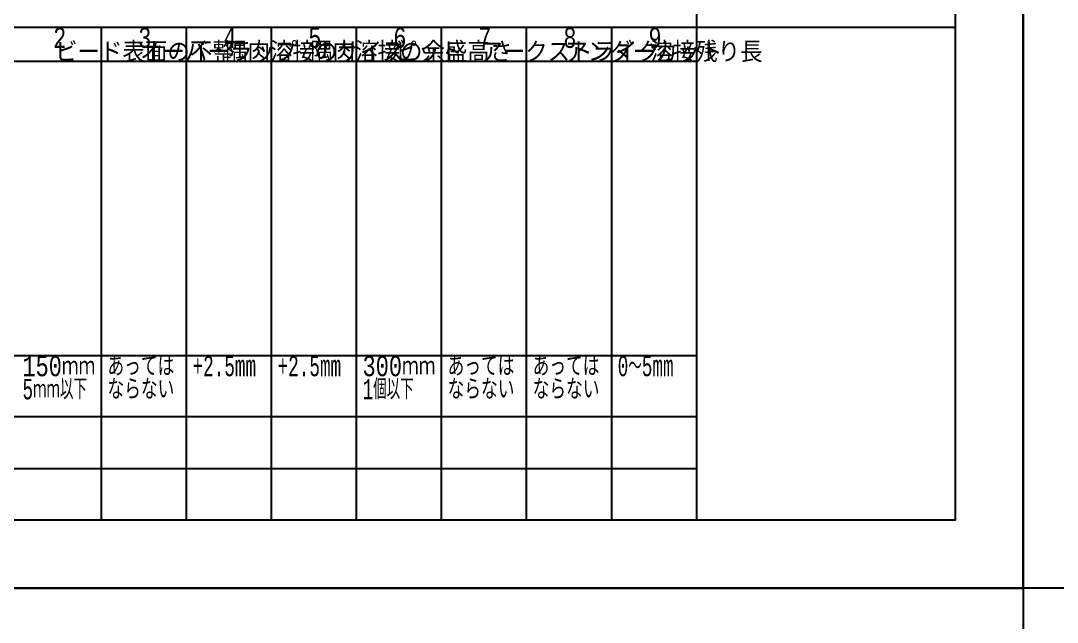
# Model space of a CAD drawing. Header units: millimetres. Extents: x 0 to 15432, y -11 to 7128.
# Drawn here: x 7525 to 8744, y 4712 to 5420 of the extents above; entities that cross this region are included whole.
import ezdxf
from ezdxf.enums import TextEntityAlignment as Align

# ---------------------------------------------------------------- set-up
doc = ezdxf.new("R2010")
doc.units = ezdxf.units.MM
doc.header["$LTSCALE"] = 5
doc.layers.get('0').update_dxf_attribs({"color": 255})
doc.layers.add('寸法', color=4, linetype='Continuous')
doc.layers.add('文字', color=7, linetype='Continuous')
doc.styles.add('DLSTANDARD1', font='monotxt.shx', dxfattribs={"width": 0.6, "bigfont": 'extfont'})
doc.styles.add('TATEGAKI', font='txt', dxfattribs={"bigfont": 'bigfont.shx'})

msp = doc.modelspace()

# ---------------------------------------------------------------- linework, layer by layer
at = {"linetype": 'Continuous', "lineweight": -3}
for p, q in [((5420, 5412), (8624, 5412)), ((5420, 5372), (8320, 5372)), ((5420, 5025.709), (8320, 5025.709)), ((5420, 4953.936), (8320, 4953.936)), ((5420, 4892.968), (8320, 4892.968))]:
    msp.add_line(p, q, dxfattribs=at)
for points in [[(5340, 7128), (8704, 7128), (8704, 4752), (5340, 4752)], [(8704, 7128), (12068, 7128), (12068, 4752), (8704, 4752)], [(5420, 7048), (8624, 7048), (8624, 4832), (5420, 4832)], [(5340, 4752), (8704, 4752), (8704, 2376), (5340, 2376)]]:
    msp.add_lwpolyline(points, close=True, dxfattribs=at)
at = {"layer": '寸法', "linetype": 'Continuous'}
for p, q in [((8320, 4832), (8320, 5452)), ((7620, 4832), (7620, 5412)), ((7720, 4832), (7720, 5412)), ((7820, 4832), (7820, 5412)), ((7920, 4832), (7920, 5412)), ((8020, 4832), (8020, 5412)), ((8120, 4832), (8120, 5412)), ((8220, 4832), (8220, 5412))]:
    msp.add_line(p, q, dxfattribs=at)

# ---------------------------------------------------------------- texts
at = {"layer": '文字', "color": 0, "linetype": 'Continuous', "ltscale": 6, "style": 'DLSTANDARD1'}
for s, width, p in [('2', 0.74375, (7563.207, 5380.574)), ('3', 0.74375, (7663.207, 5380.574)), ('6', 0.74375, (7963.207, 5380.574)), ('8', 0.74375, (8163.207, 5380.574)), ('4', 0.74375, (7763.207, 5380.574)), ('5', 0.74375, (7863.207, 5380.574)), ('7', 0.74375, (8063.207, 5380.574)), ('150ｍｍ', 0.74375, (7527.094, 4994.284)), ('あっては', 0.74375, (7627.094, 4994.284)), ('+2.5mm', 0.6, (7727.094, 4994.284)), ('+2.5mm', 0.6, (7827.094, 4994.284)), ('300ｍｍ', 0.74375, (7927.094, 4994.284)), ('あっては', 0.74375, (8027.094, 4994.284)), ('あっては', 0.74375, (8127.094, 4994.284)), ('5ｍｍ以下', 0.6, (7527.094, 4967.08)), ('ならない', 0.74375, (7627.094, 4967.08)), ('1個以下', 0.6, (7927.094, 4967.08)), ('ならない', 0.74375, (8027.094, 4967.08)), ('ならない', 0.74375, (8127.094, 4967.08))]:
    msp.add_text(s, height=24, dxfattribs=dict(at, width=width)).set_placement(p, align=Align.BOTTOM_LEFT)
at = {"layer": '文字', "color": 1, "linetype": 'Continuous', "ltscale": 6, "style": 'DLSTANDARD1'}
for s, width, p in [('9', 0.74375, (8263.207, 5380.574)), ('0～5mm', 0.6, (8227.094, 4994.284))]:
    msp.add_text(s, height=24, dxfattribs=dict(at, width=width)).set_placement(p, align=Align.BOTTOM_LEFT)
at = {"layer": '文字', "color": 0, "linetype": 'Continuous', "ltscale": 6, "style": 'TATEGAKI'}
for s, p in [('ビード表面の不整', (7565.476, 5363.673)), ('オーバーラップ', (7665.476, 5363.673)), ('隅肉溶接のサイズ', (7765.476, 5363.673)), ('隅肉溶接の余盛高さ', (7865.476, 5363.673)), ('ピット', (7965.476, 5363.673)), ('アークストライク', (8065.476, 5363.673)), ('アンダーカット', (8165.476, 5363.673))]:
    msp.add_text(s, height=24, dxfattribs=at).set_placement(p, align=Align.BOTTOM_LEFT)
at = {"layer": '文字', "color": 1, "linetype": 'Continuous', "ltscale": 6, "style": 'TATEGAKI'}
msp.add_text('溶接残り長', height=24, dxfattribs=at).set_placement((8265.476, 5363.673), align=Align.BOTTOM_LEFT)

doc.saveas('drawing.dxf')
